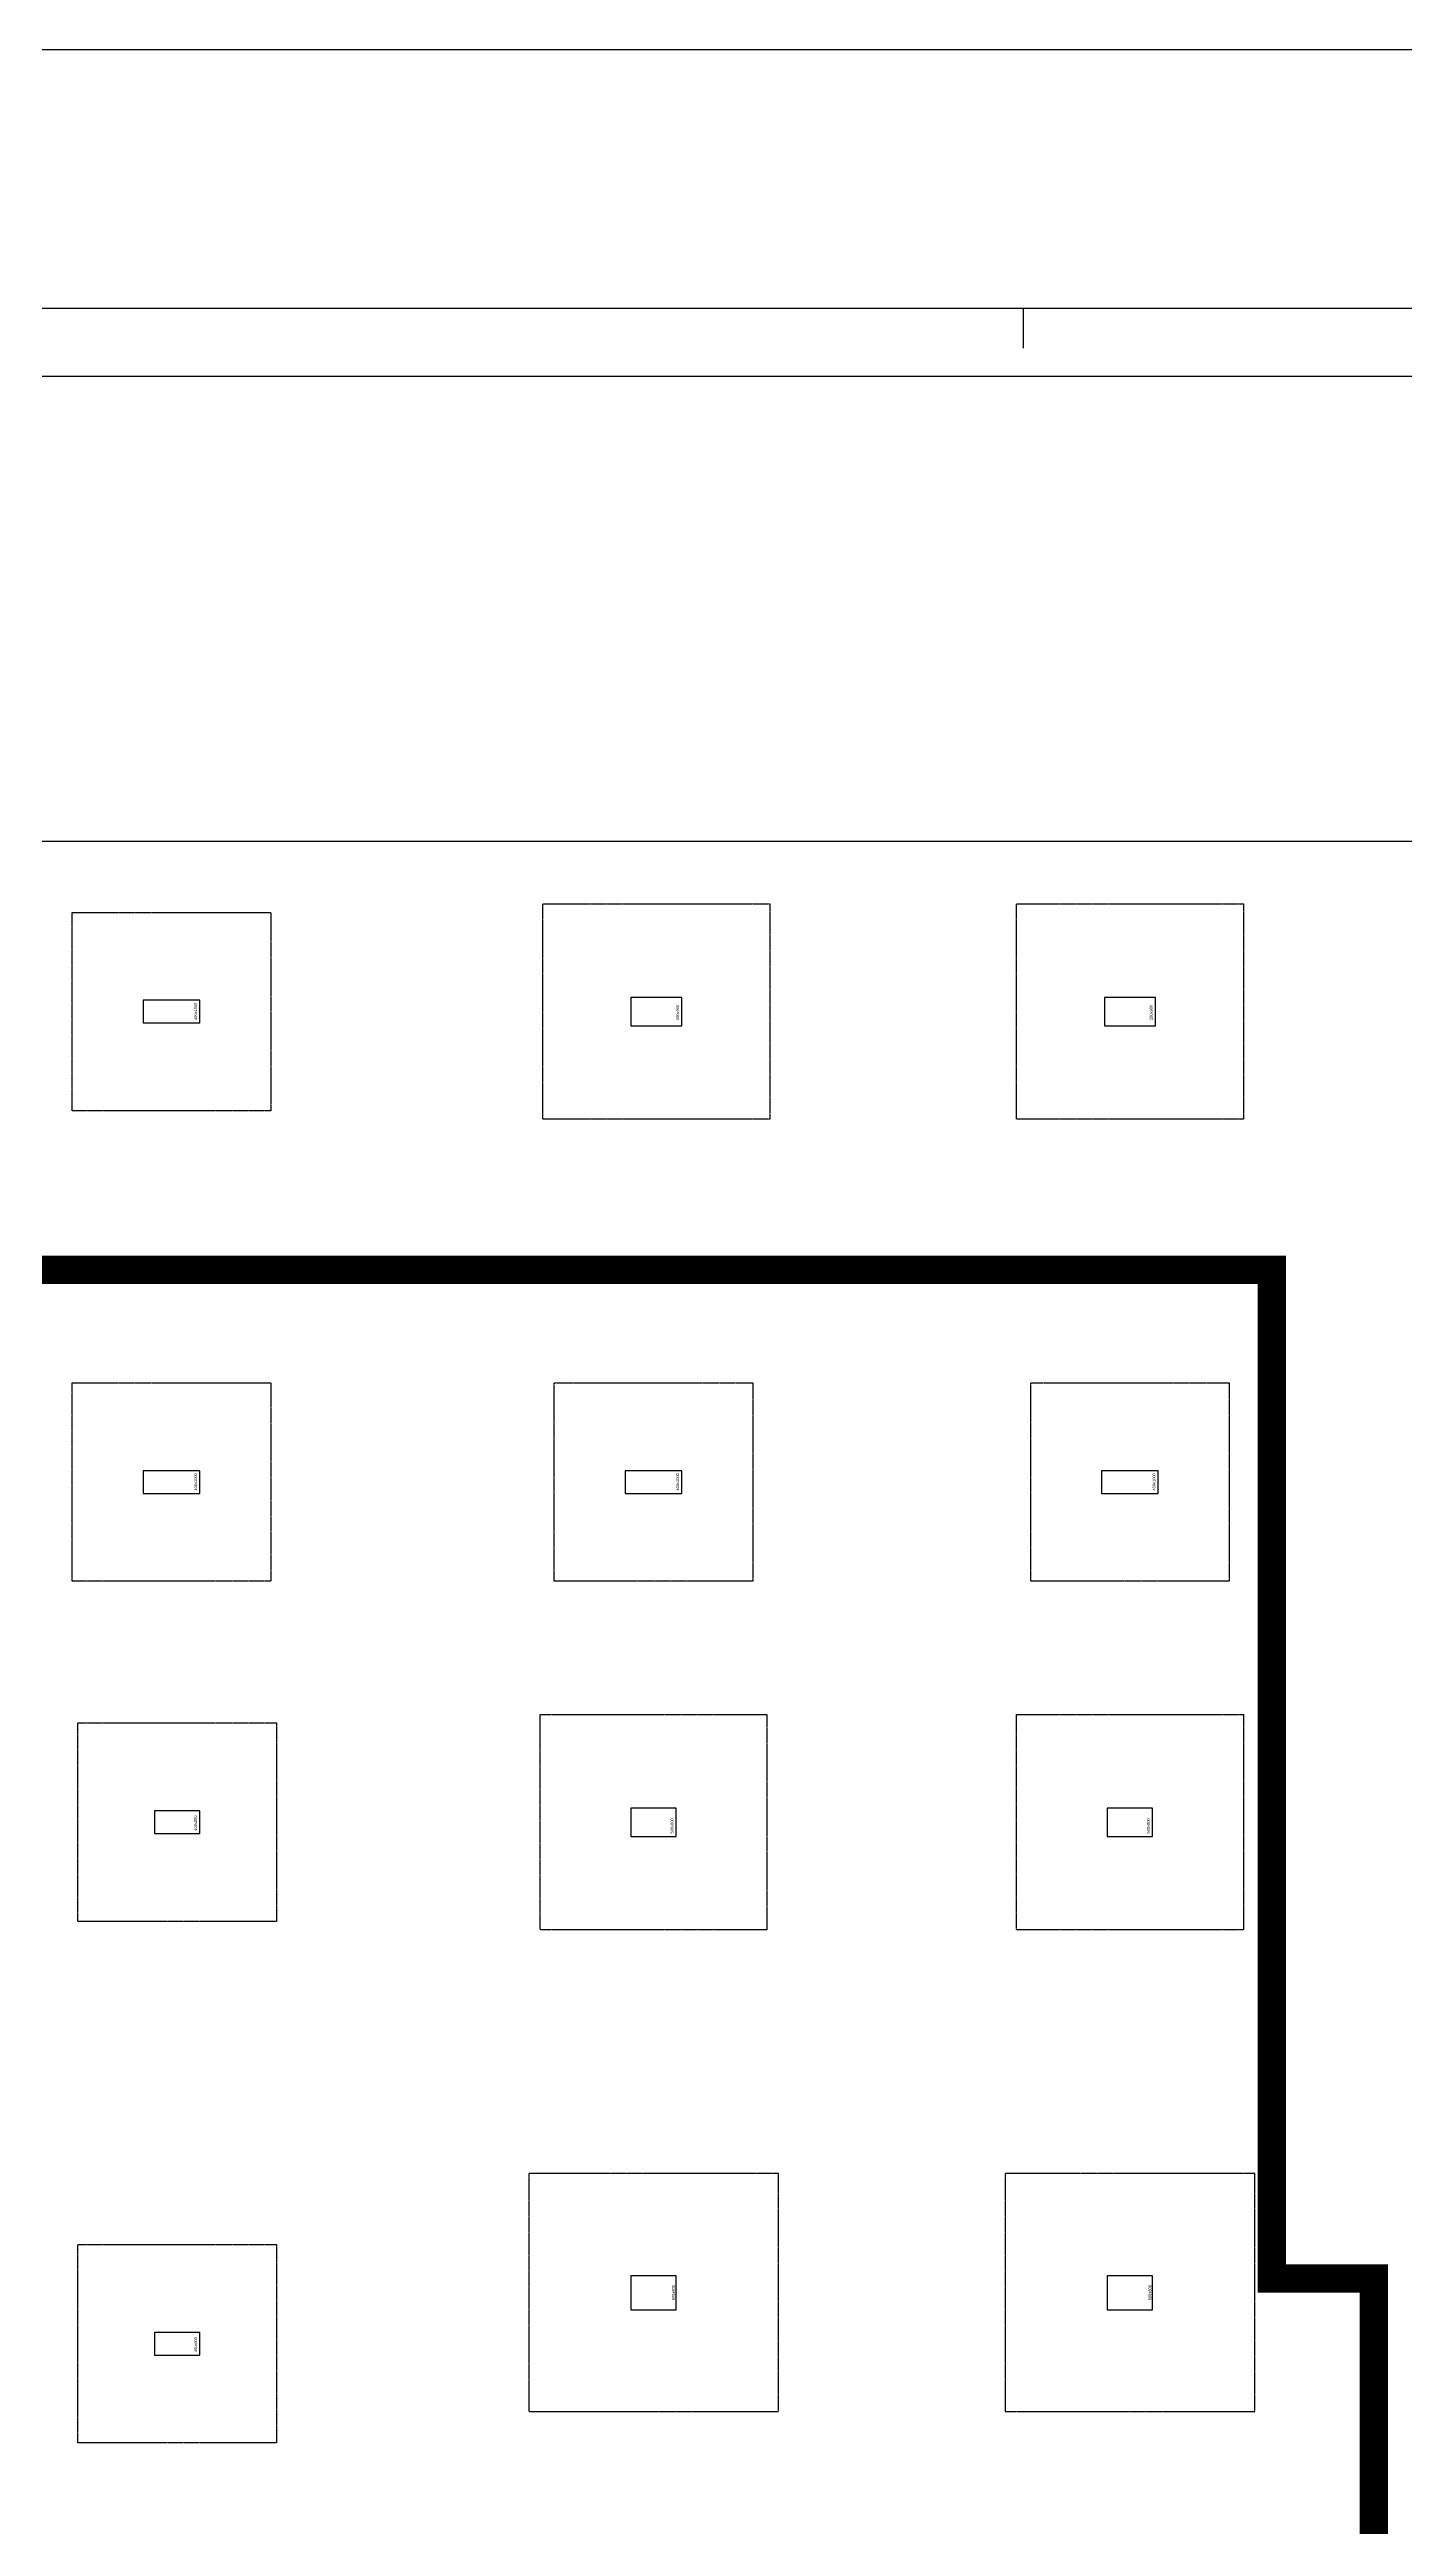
# Model space of a CAD drawing. Header units: millimetres. Extents: x 91591 to 1353697, y 75729 to 160586.
# Drawn here: x 762229 to 786119, y 116891 to 160586 of the extents above; entities that cross this region are included whole.
import ezdxf
from ezdxf.enums import TextEntityAlignment as Align

# ---------------------------------------------------------------- set-up
doc = ezdxf.new("R2010")
doc.units = ezdxf.units.MM
doc.linetypes.add('HID', pattern=[2.5, 1.5, -1])
doc.linetypes.add('HIDDEN', pattern=[0.375, 0.25, -0.125])
for name, color, linetype in [('-S_F', 7, 'Continuous'), ('8', 8, 'Continuous'), ('XR-지하주차장$0$AA-COL', 2, 'Continuous'), ('기초', 7, 'Continuous')]:
    doc.layers.add(name, color=color, linetype=linetype)
doc.layers.add('DEFPOINT', color=142, linetype='Continuous', plot=False)
doc.styles.add('XR-지하주차장$0$Standard', font='arial.ttf')

# ---------------------------------------------------------------- blocks, each defined once
blk = doc.blocks.new('zw$9A02')
at = {"color": 7}
blk.add_line((65855.52090570901, -3425.293628775515), (65855.52090570901, -3951.099264790537), dxfattribs=at)
blk.add_lwpolyline([(0, -63642.85714285681), (0, 0), (90000.00000000012, 0), (90000.00000000012, -63642.85714285681)], close=True)
at = {"color": 4}
blk.add_lwpolyline([(3810.449194765185, -61579.40302305109), (85730.9760699867, -61579.40302305109), (85730.9760699867, -3425.293628775515), (3810.449194765185, -3425.293628775515)], close=True, dxfattribs=at)
at = {"layer": 'DEFPOINT', "color": 150}
blk.add_lwpolyline([(4710.449194765184, -56998.76328211511), (84830.9760699867, -56998.76328211511), (84830.9760699867, -4325.293628775514), (4710.449194765184, -4325.293628775514)], close=True, dxfattribs=at)
blk = doc.blocks.new('zw$D357')
at = {"layer": '-S_F', "linetype": 'HIDDEN', "lineweight": -3}
for points in [[(-36059.62759540882, -376.7649550130591), (-32559.62759540882, -376.7649550130591), (-32559.62759540882, -3876.764955013059), (-36059.62759540882, -3876.764955013059)], [(-27759.74493531603, -226.653482071124), (-23759.74493531603, -226.653482071124), (-23759.74493531603, -4026.653482071124), (-27759.74493531603, -4026.653482071124)], [(-19409.62759540649, -226.6534820720553), (-15409.62759540649, -226.6534820720553), (-15409.62759540649, -4026.653482072055), (-19409.62759540649, -4026.653482072055)], [(-36059.62759540696, -8676.76495500747), (-32559.62759540696, -8676.76495500747), (-32559.62759540696, -12176.76495500747), (-36059.62759540696, -12176.76495500747)], [(-27559.62759540556, -8677.762082045898), (-24059.62759540556, -8677.762082045898), (-24059.62759540556, -12177.76208204589), (-27559.62759540556, -12177.76208204589)], [(-19159.62759540556, -8677.762082045898), (-15659.62759540556, -8677.762082045898), (-15659.62759540556, -12177.76208204589), (-19159.62759540556, -12177.76208204589)], [(-35959.62759540719, -14676.65348207019), (-32459.62759540719, -14676.65348207019), (-32459.62759540719, -18176.65348207019), (-35959.62759540719, -18176.65348207019)], [(-27810.79454274941, -14525.54484472889), (-23810.79454274941, -14525.54484472889), (-23810.79454274941, -18325.54484472889), (-27810.79454274941, -18325.54484472889)], [(-19409.62759540765, -14526.65348207205), (-15409.62759540765, -14526.65348207205), (-15409.62759540765, -18326.65348207205), (-19409.62759540765, -18326.65348207205)], [(-28008.4662049585, -22625.54484472889), (-28008.4662049585, -26825.54484472889), (-23608.4662049585, -26825.54484472889), (-23608.4662049585, -22625.54484472889)], [(-19608.4662049585, -22625.54484472983), (-19608.4662049585, -26825.54484472983), (-15208.4662049585, -26825.54484472983), (-15208.4662049585, -22625.54484472983)], [(-35959.62759540812, -23876.65344470274), (-32459.62759540812, -23876.65344470274), (-32459.62759540812, -27376.65344470274), (-35959.62759540812, -27376.65344470274)]]:
    blk.add_lwpolyline(points, close=True, dxfattribs=at)
blk.add_lwpolyline([(-70457.14838496898, 877.5785246770828), (0, 877.5785246770828), (0, -57058.71232119427), (-70457.14838496898, -57058.71232119427)], close=True)
at = {"layer": 'XR-지하주차장$0$AA-COL'}
for points in [[(-33809.62759540626, -2326.76495500654), (-33809.62759540626, -1926.76495500654), (-34809.62759540626, -1926.76495500654), (-34809.62759540626, -2326.76495500654)], [(-25309.62759540626, -2376.764955007471), (-25309.62759540626, -1876.764955007471), (-26209.62759540626, -1876.764955007471), (-26209.62759540626, -2376.764955007471)], [(-16959.62759536504, -2376.764954982325), (-16959.62759536504, -1876.764954982325), (-17859.62759536505, -1876.764954982325), (-17859.62759536505, -2376.764954982325)], [(-33809.6275954037, -10626.76495500095), (-33809.6275954037, -10226.76495500095), (-34809.6275954037, -10226.76495500095), (-34809.6275954037, -10626.76495500095)], [(-25309.6275954037, -10626.76495500095), (-25309.6275954037, -10226.76495500095), (-26309.6275954037, -10226.76495500095), (-26309.6275954037, -10626.76495500095)], [(-16909.6275954037, -10626.76495500095), (-16909.6275954037, -10226.76495500095), (-17909.6275954037, -10226.76495500095), (-17909.6275954037, -10626.76495500095)], [(-33809.6275954037, -16626.76495500095), (-33809.6275954037, -16226.76495500095), (-34609.6275954037, -16226.76495500095), (-34609.6275954037, -16626.76495500095)], [(-25409.6275954037, -16676.76495500095), (-25409.6275954037, -16176.76495500095), (-26209.6275954037, -16176.76495500095), (-26209.6275954037, -16676.76495500095)], [(-17009.62759540369, -16676.76495500095), (-17009.62759540369, -16176.76495500095), (-17809.6275954037, -16176.76495500095), (-17809.6275954037, -16676.76495500095)], [(-25409.6275954037, -25026.76495500095), (-25409.6275954037, -24426.76495500095), (-26209.6275954037, -24426.76495500095), (-26209.6275954037, -25026.76495500095)], [(-17009.62759540369, -25026.76495500095), (-17009.62759540369, -24426.76495500095), (-17809.6275954037, -24426.76495500095), (-17809.6275954037, -25026.76495500095)], [(-33809.6275954037, -25826.76495500095), (-33809.6275954037, -25426.76495500095), (-34609.6275954037, -25426.76495500095), (-34609.6275954037, -25826.76495500095)]]:
    blk.add_lwpolyline(points, close=True, dxfattribs=at)
at = {"layer": '기초', "color": 6, "linetype": 'HID', "ltscale": 3, "const_width": 500}
blk.add_lwpolyline([(-56498.19192278548, -55179.49009371176), (-56497.66029514815, -13109.48375289421), (-51183.36221641278, -13098.65892140847), (-51183.36221641255, -15034.76066461298), (-51183.34348332206, -15034.76066461298), (-51183.34348332206, -15046.77595059294), (-37284.86666548718, -15025.10676782392), (-37297.86901842244, -6685.479806887918), (-14909.64353988901, -6684.054340347647), (-14909.64353988901, -24464.4900604235), (-14909.62480679829, -24464.49006084446), (-14909.62480679829, -24476.50534640346), (-13109.20024625421, -24476.54583629407), (-13108.92086913786, -55179.49009371176)], close=True, dxfattribs=at)
at = {"layer": 'Defpoints', "style": 'XR-지하주차장$0$Standard'}
for s, p in [('400x1000', (-33859.62759540626, -2276.76495500654)), ('500x900', (-25359.62759540626, -2276.764955007471)), ('500x900', (-17009.62759536505, -2276.764954982326)), ('400x1000', (-33859.6275954037, -10576.76495500095)), ('400x1000', (-25359.6275954037, -10576.76495500095)), ('400x1000', (-16959.6275954037, -10576.76495500095)), ('400x800', (-33859.6275954037, -16576.76495500095)), ('500x800', (-25459.6275954037, -16626.76495500095)), ('500x800', (-17059.6275954037, -16626.76495500095)), ('400x800', (-33859.6275954037, -25776.76495500095))]:
    blk.add_text(s, height=50, rotation=90, dxfattribs=at).set_placement(p)
at = {"layer": 'Defpoints', "color": 1, "style": 'XR-지하주차장$0$Standard'}
for p in [(-25459.6275954037, -24726.76495500095), (-17059.6275954037, -24726.76495500095)]:
    blk.add_text('600x800', height=50.00000000000001, rotation=90, dxfattribs=at).set_placement(p, align=Align.MIDDLE)

msp = doc.modelspace()

# ---------------------------------------------------------------- block references
at = {"xscale": 1.333333333333333, "yscale": 1.333333333333333, "zscale": 1.333333333333333}
msp.add_blockref('zw$9A02', (691590.7912110056, 160586.4358092988), dxfattribs=at)
at = {"layer": '8'}
msp.add_blockref('zw$D357', (798688.989296599, 145741.8179736723), dxfattribs=at)

doc.saveas('drawing.dxf')
